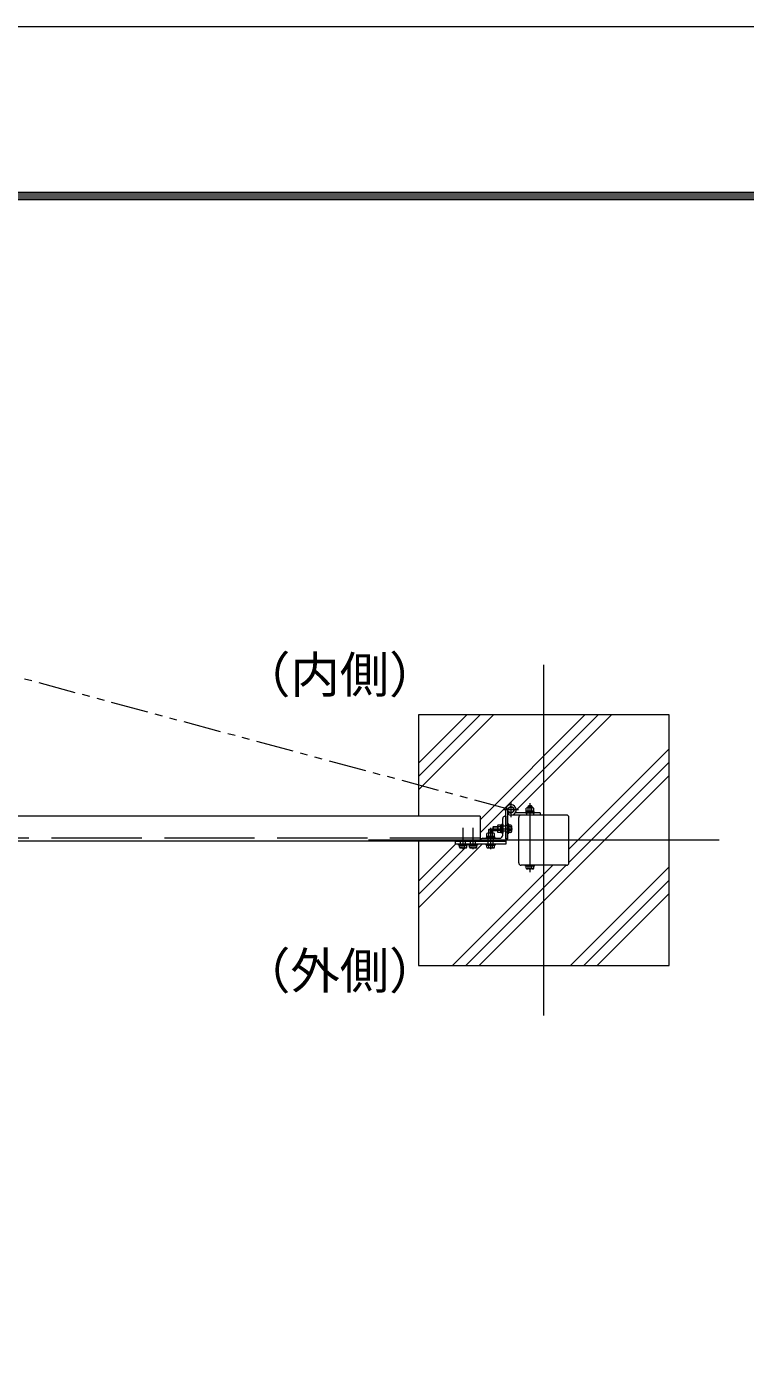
# Model space of a CAD drawing. Units: millimetres, scale not verified. Extents: x -6300 to 6300, y -4455 to 4455.
# Drawn here: x -1691 to -257, y 1800 to 4455 of the extents above; entities that cross this region are included whole.
import ezdxf
from ezdxf.enums import TextEntityAlignment as Align

# ---------------------------------------------------------------- set-up
doc = ezdxf.new("R2010")
doc.units = ezdxf.units.MM
doc.header["$LTSCALE"] = 30
for name, pattern in [('DASHED', [7.5, 6, -1.5]), ('USER1', [50.8, 31.75, -6.35, 6.35, -6.35]), ('USER2', [5, 2.5, -0.5, 0.5, -0.5, 0.5, -0.5]), ('USER3', [0.375, 0.25, -0.125])]:
    doc.linetypes.add(name, pattern=pattern)
for name, color, linetype, lineweight in [('0-0_D-TTL-TXT', 7, 'Continuous', 18), ('0-1_D-STR1', 1, 'Continuous', 18), ('0-2_D-BMK', 2, 'USER1', 13), ('0-3_D-STR4', 7, 'Continuous', 9), ('0-5_D-DCR-HCH', 7, 'Continuous', 9), ('0-9_D-STR3', 3, 'Continuous', 13), ('0-B_D-TTL', 7, 'Continuous', 9)]:
    doc.layers.add(name, color=color, linetype=linetype, lineweight=lineweight)
doc.styles.add('ＭＳ ゴシック', font='')
doc.styles.get('ＭＳ ゴシック').set_extended_font_data('MS Gothic')

msp = doc.modelspace()

# ---------------------------------------------------------------- linework, layer by layer
at = {"layer": '0-1_D-STR1'}
for p, q in [((-786.41, 2879.9), (-2098.41, 2879.9)), ((-786.41, 2879.9), (-786.41, 2829.9)), ((-741.41, 2842.4), (-741.41, 2875.4)), ((-709.41, 2786.7), (-709.41, 2877.5)), ((-614.01, 2882.1), (-704.81, 2882.1)), ((-609.41, 2786.7), (-609.41, 2877.5)), ((-786.41, 2829.9), (-2098.41, 2829.9)), ((-780.91, 2835.9), (-747.91, 2835.9)), ((-614.01, 2782.1), (-704.81, 2782.1))]:
    msp.add_line(p, q, dxfattribs=at)
at = {"layer": '0-1_D-STR1', "linetype": 'DASHED'}
for p, q in [((-735.41, 2859.9), (-741.41, 2859.9)), ((-735.41, 2849.9), (-741.41, 2849.9)), ((-786.41, 2835.9), (-2098.41, 2835.9)), ((-770.41, 2829.9), (-770.41, 2835.9)), ((-760.41, 2835.9), (-760.41, 2829.9))]:
    msp.add_line(p, q, dxfattribs=at)
at = {"layer": '0-1_D-STR1'}
msp.add_lwpolyline([(-736.91, 2879.9), (-735.41, 2879.9), (-735.41, 2829.9), (-785.41, 2829.9), (-785.41, 2831.4)], dxfattribs=at)
for centre, radius, start, end in [((-736.91, 2875.4), 4.5, 90, 180), ((-704.81, 2877.5), 4.6, 90, 180), ((-614.01, 2877.5), 4.6, 0, 90), ((-747.91, 2842.4), 6.5, 270, 0), ((-780.91, 2831.4), 4.5, 90, 180), ((-704.81, 2786.7), 4.6, 180, 270), ((-614.01, 2786.7), 4.6, 270, 0)]:
    msp.add_arc(centre, radius, start, end, dxfattribs=at)
at = {"layer": '0-2_D-BMK', "linetype": 'USER2'}
msp.add_line((-724.91, 2892.6), (-2093.34, 3260.61), dxfattribs=at)
at = {"layer": '0-2_D-BMK'}
for p, q in [((-659.41, 2482.1), (-659.41, 3182.1)), ((-724.91, 2907.46), (-724.91, 2877.74)), ((-686.91, 2768.6), (-686.91, 2906.1)), ((-710.05, 2892.6), (-739.77, 2892.6)), ((-820.42, 2813.9), (-820.42, 2856.8)), ((-800.42, 2813.9), (-800.42, 2856.8)), ((-765.41, 2813.9), (-765.41, 2856.8)), ((-763.31, 2854.9), (-721.76, 2854.9)), ((-309.41, 2832.1), (-1009.41, 2832.1))]:
    msp.add_line(p, q, dxfattribs=at)
at = {"layer": '0-3_D-STR4'}
msp.add_line((-909.41, 3082.1), (-909.41, 2879.9), dxfattribs=at)
msp.add_lwpolyline([(-909.41, 2829.9), (-909.41, 2582.1), (-409.41, 2582.1), (-409.41, 3082.1), (-909.41, 3082.1)], dxfattribs=at)
at = {"layer": '0-5_D-DCR-HCH'}
for p, q in [((-909.41, 2932.71), (-760.03, 3082.1)), ((-909.41, 2959.23), (-786.54, 3082.1)), ((-909.41, 2985.75), (-813.06, 3082.1)), ((-786.41, 2846.53), (-550.84, 3082.1)), ((-786.41, 2873.04), (-577.36, 3082.1)), ((-714.43, 2891.99), (-524.32, 3082.1)), ((-609.41, 2814.34), (-409.41, 3014.34)), ((-609.41, 2787.82), (-409.41, 2987.82)), ((-788.62, 2582.1), (-409.41, 2961.31)), ((-909.41, 2750.04), (-835.41, 2824.04)), ((-909.41, 2697.01), (-782.52, 2823.9)), ((-909.41, 2723.53), (-816.14, 2816.8)), ((-841.65, 2582.1), (-641.65, 2782.1)), ((-815.14, 2582.1), (-615.14, 2782.1)), ((-605.95, 2582.1), (-409.41, 2778.64)), ((-579.43, 2582.1), (-409.41, 2752.12)), ((-552.92, 2582.1), (-409.41, 2725.6)), ((-409.84, 2582.1), (-409.41, 2582.53))]:
    msp.add_line(p, q, dxfattribs=at)
at = {"layer": '0-9_D-STR3'}
for p, q in [((-694.41, 2890.2), (-694.41, 2896)), ((-681.13, 2896.7), (-692.68, 2896.7)), ((-690.91, 2896.7), (-690.91, 2899.5)), ((-690.66, 2890.2), (-690.66, 2896)), ((-689.91, 2896.7), (-689.91, 2900.5)), ((-682.91, 2899.5), (-683.91, 2900.5)), ((-683.16, 2890.2), (-683.16, 2896)), ((-682.91, 2896.7), (-682.91, 2899.5)), ((-679.41, 2890.2), (-679.41, 2896)), ((-735.41, 2834.6), (-735.41, 2892.6)), ((-730.91, 2834.6), (-730.91, 2892.6)), ((-728.34, 2887.68), (-730.91, 2883.98)), ((-666.91, 2882.1), (-724.91, 2882.1)), ((-666.91, 2886.6), (-716.29, 2886.6)), ((-695.91, 2886.6), (-695.91, 2888.2)), ((-677.91, 2888.2), (-695.91, 2888.2)), ((-695.91, 2886.6), (-677.91, 2886.6)), ((-694.61, 2888.2), (-694.61, 2890.2)), ((-679.21, 2888.2), (-694.61, 2888.2)), ((-679.41, 2890.2), (-694.41, 2890.2)), ((-686.54, 2888.2), (-687.69, 2890.2)), ((-685.84, 2888.2), (-687, 2890.2)), ((-677.91, 2886.6), (-677.91, 2888.2)), ((-666.91, 2886.6), (-666.91, 2882.1)), ((-772.91, 2839.5), (-772.91, 2845.3)), ((-759.63, 2846), (-771.18, 2846)), ((-769.41, 2853.1), (-768.21, 2854.3)), ((-769.41, 2846), (-769.41, 2853.1)), ((-769.16, 2839.5), (-769.16, 2845.3)), ((-768.66, 2846), (-768.66, 2853.85)), ((-768.21, 2854.3), (-762.61, 2854.3)), ((-762.16, 2846), (-762.16, 2853.85)), ((-761.66, 2839.5), (-761.66, 2845.3)), ((-761.41, 2846), (-761.41, 2853.1)), ((-761.31, 2858.15), (-760.31, 2858.9)), ((-761.31, 2851.65), (-760.31, 2850.9)), ((-751.51, 2851.65), (-761.31, 2851.65)), ((-751.51, 2858.9), (-760.31, 2858.9)), ((-760.31, 2858.9), (-760.31, 2850.9)), ((-751.51, 2850.9), (-760.31, 2850.9)), ((-757.91, 2839.5), (-757.91, 2845.3)), ((-751.51, 2860.68), (-751.51, 2849.13)), ((-745.01, 2862.4), (-750.81, 2862.4)), ((-745.01, 2858.65), (-750.81, 2858.65)), ((-745.01, 2851.15), (-750.81, 2851.15)), ((-745.01, 2847.4), (-750.81, 2847.4)), ((-745.01, 2862.4), (-745.01, 2847.4)), ((-745.01, 2854.52), (-743.01, 2855.68)), ((-745.01, 2853.83), (-743.01, 2854.99)), ((-743.01, 2863.9), (-743.01, 2845.9)), ((-741.41, 2863.9), (-743.01, 2863.9)), ((-724.89, 2862.4), (-729.31, 2862.4)), ((-729.31, 2862.4), (-729.31, 2847.4)), ((-724.89, 2858.66), (-729.31, 2858.66)), ((-724.89, 2851.14), (-729.31, 2851.14)), ((-724.89, 2847.4), (-729.31, 2847.4)), ((-723.81, 2860.53), (-723.81, 2849.27)), ((-827.92, 2817.88), (-827.92, 2822.3)), ((-827.92, 2822.3), (-812.92, 2822.3)), ((-826.04, 2816.8), (-814.79, 2816.8)), ((-824.17, 2817.88), (-824.17, 2822.3)), ((-816.66, 2817.88), (-816.66, 2822.3)), ((-812.92, 2817.88), (-812.92, 2822.3)), ((-807.92, 2817.88), (-807.92, 2822.3)), ((-807.92, 2822.3), (-792.92, 2822.3)), ((-806.04, 2816.8), (-794.79, 2816.8)), ((-804.17, 2817.88), (-804.17, 2822.3)), ((-796.66, 2817.88), (-796.66, 2822.3)), ((-792.92, 2817.88), (-792.92, 2822.3)), ((-756.41, 2835.9), (-774.41, 2835.9)), ((-757.91, 2839.5), (-772.91, 2839.5)), ((-772.91, 2817.88), (-772.91, 2822.3)), ((-772.91, 2822.3), (-757.91, 2822.3)), ((-771.04, 2816.8), (-759.78, 2816.8)), ((-769.17, 2817.88), (-769.17, 2822.3)), ((-765.04, 2837.5), (-766.19, 2839.5)), ((-764.34, 2837.5), (-765.5, 2839.5)), ((-761.65, 2817.88), (-761.65, 2822.3)), ((-757.91, 2817.88), (-757.91, 2822.3)), ((-730.91, 2834.6), (-735.41, 2834.6)), ((-677.91, 2782.1), (-695.91, 2782.1)), ((-695.91, 2780.5), (-695.91, 2782.1)), ((-677.91, 2780.5), (-695.91, 2780.5)), ((-694.41, 2776.08), (-694.41, 2780.5)), ((-679.41, 2780.5), (-694.41, 2780.5)), ((-681.28, 2775), (-692.54, 2775)), ((-690.67, 2776.08), (-690.67, 2780.5)), ((-683.15, 2776.08), (-683.15, 2780.5)), ((-679.41, 2776.08), (-679.41, 2780.5)), ((-677.91, 2780.5), (-677.91, 2782.1))]:
    msp.add_line(p, q, dxfattribs=at)
at = {"layer": '0-9_D-STR3', "linetype": 'USER3'}
for p, q in [((-693.66, 2886.6), (-693.66, 2882.1)), ((-680.16, 2886.6), (-680.16, 2882.1)), ((-730.91, 2861.35), (-735.41, 2861.35)), ((-730.91, 2847.85), (-735.41, 2847.85))]:
    msp.add_line(p, q, dxfattribs=at)
at = {"layer": '0-9_D-STR3', "linetype": 'DASHED'}
for p, q in [((-825.42, 2823.9), (-825.42, 2829.9)), ((-815.42, 2823.9), (-815.42, 2829.9)), ((-805.42, 2823.9), (-805.42, 2829.9)), ((-795.42, 2823.9), (-795.42, 2829.9)), ((-770.41, 2823.9), (-770.41, 2829.9)), ((-760.41, 2823.9), (-760.41, 2829.9))]:
    msp.add_line(p, q, dxfattribs=at)
at = {"layer": '0-9_D-STR3'}
for points in [[(-682.91, 2899.5), (-690.91, 2899.5), (-689.91, 2900.5)], [(-683.91, 2896.7), (-683.91, 2900.5), (-689.91, 2900.5)], [(-679.21, 2888.2), (-679.21, 2890.2), (-694.61, 2890.2)], [(-769.41, 2853.1), (-761.41, 2853.1), (-762.61, 2854.3)], [(-751.51, 2858.15), (-761.31, 2858.15), (-761.31, 2851.65)], [(-745.01, 2847.2), (-745.01, 2862.6), (-743.01, 2862.6)], [(-745.01, 2847.2), (-743.01, 2847.2), (-743.01, 2862.6)], [(-741.41, 2863.9), (-741.41, 2845.9), (-743.01, 2845.9)], [(-756.41, 2835.9), (-756.41, 2837.5), (-774.41, 2837.5), (-774.41, 2835.9)], [(-757.71, 2837.5), (-773.11, 2837.5), (-773.11, 2839.5)], [(-757.71, 2837.5), (-757.71, 2839.5), (-773.11, 2839.5)]]:
    msp.add_lwpolyline(points, dxfattribs=at)
for points in [[(-730.91, 2845.9), (-729.31, 2845.9), (-729.31, 2863.9), (-730.91, 2863.9)], [(-735.41, 2829.9), (-735.41, 2823.9), (-835.41, 2823.9), (-835.41, 2829.9)], [(-811.42, 2822.3), (-829.42, 2822.3), (-829.42, 2823.9), (-811.42, 2823.9)], [(-791.42, 2822.3), (-809.42, 2822.3), (-809.42, 2823.9), (-791.42, 2823.9)], [(-756.41, 2822.3), (-774.41, 2822.3), (-774.41, 2823.9), (-756.41, 2823.9)]]:
    msp.add_lwpolyline(points, close=True, dxfattribs=at)
msp.add_circle((-724.91, 2892.6), 6, dxfattribs=at)
for centre, radius, start, end in [((-724.91, 2892.6), 10.5, 235.1501, 180), ((-724.91, 2892.6), 6, 235.1501, 180), ((-692.54, 2893.85), 2.85, 48.86501, 131.13492), ((-686.91, 2886.3), 10.39, 68.85291, 111.14701), ((-681.29, 2893.86), 2.85, 48.83488, 131.16505), ((-771.04, 2843.15), 2.85, 48.86505, 131.13495), ((-765.41, 2835.6), 10.39, 68.85295, 111.14705), ((-759.79, 2843.16), 2.85, 48.83491, 131.16509), ((-748.67, 2860.52), 2.85, 138.83491, 221.16509), ((-741.12, 2854.9), 10.39, 158.85295, 201.14705), ((-748.66, 2849.27), 2.85, 138.86505, 221.13495), ((-725.97, 2860.53), 2.16, 300, 60), ((-730.89, 2854.9), 7.08, 327.93138, 32.06862), ((-725.97, 2849.27), 2.16, 300, 60), ((-826.04, 2818.96), 2.16, 210, 330), ((-820.42, 2823.88), 7.08, 237.93138, 302.06862), ((-814.79, 2818.96), 2.16, 210, 330), ((-806.04, 2818.96), 2.16, 210, 330), ((-800.42, 2823.88), 7.08, 237.93138, 302.06862), ((-794.79, 2818.96), 2.16, 210, 330), ((-771.04, 2818.96), 2.16, 210, 330), ((-765.41, 2823.88), 7.08, 237.93138, 302.06862), ((-759.78, 2818.96), 2.16, 210, 330), ((-692.54, 2777.16), 2.16, 209.99996, 329.99996), ((-686.91, 2782.08), 7.08, 237.93134, 302.06858), ((-681.28, 2777.16), 2.16, 209.99996, 329.99996)]:
    msp.add_arc(centre, radius, start, end, dxfattribs=at)
at = {"layer": '0-B_D-TTL', "color": 2, "lineweight": 18}
msp.add_lwpolyline([(-6300, 4455), (6300, 4455), (6300, -4455), (-6300, -4455)], close=True, dxfattribs=at)
at = {"layer": '0-B_D-TTL'}
for points in [[(-5895, 4125), (5895, 4125), (5895, -4125), (-5895, -4125)], [(-5891.25, 4121.25), (5891.25, 4121.25), (5891.25, -4121.25), (-5891.25, -4121.25)], [(-5887.5, 4117.5), (5887.5, 4117.5), (5887.5, -4117.5), (-5887.5, -4117.5)], [(-5883.75, 4113.75), (5883.75, 4113.75), (5883.75, -4113.75), (-5883.75, -4113.75)], [(-5880, 4110), (5880, 4110), (5880, -4110), (-5880, -4110)]]:
    msp.add_lwpolyline(points, close=True, dxfattribs=at)

# ---------------------------------------------------------------- texts
at = {"layer": '0-0_D-TTL-TXT', "style": 'ＭＳ ゴシック'}
for s, p in [('（内側）', (-1263.29, 3104.48)), ('（外側）', (-1263.29, 2513.99))]:
    msp.add_text(s, height=72.14, dxfattribs=at).set_placement(p, align=Align.BOTTOM_LEFT)

doc.saveas('drawing.dxf')
